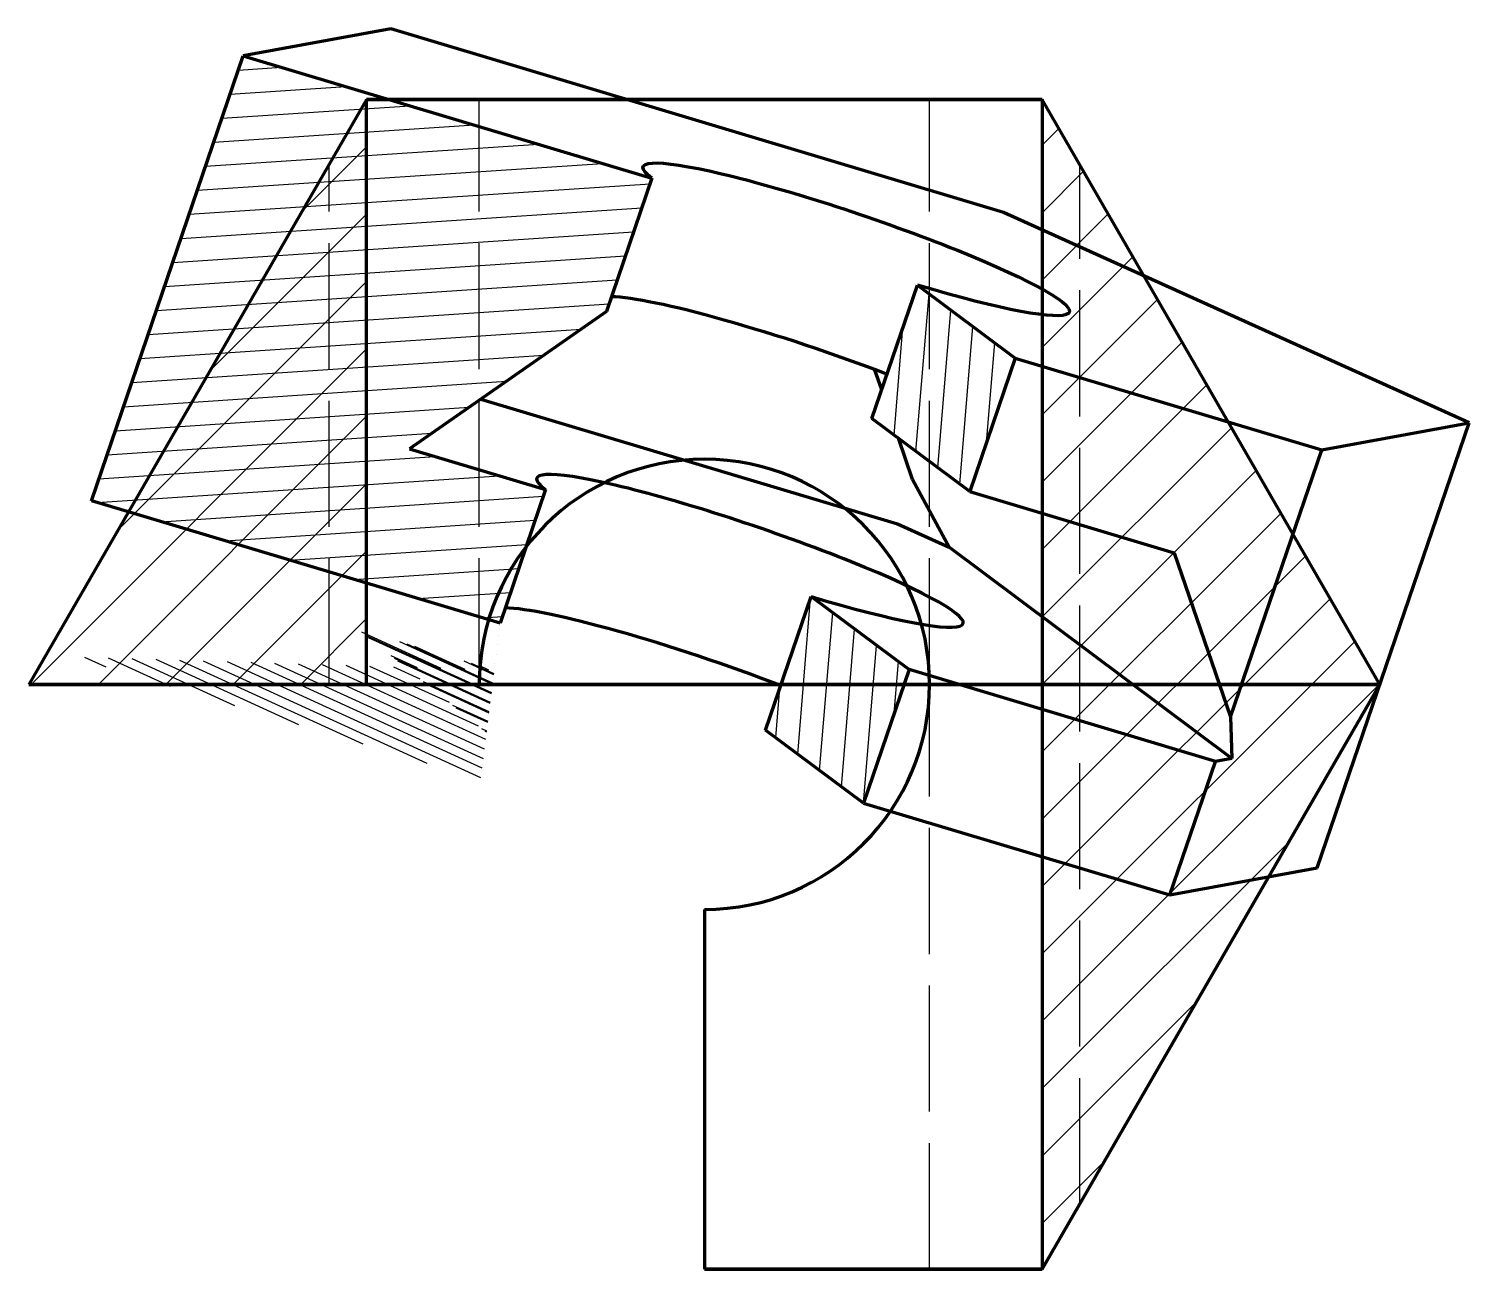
# Model space of a CAD drawing. Header units: millimetres. Extents: x -45 to 50.9, y -39 to 43.7.
import ezdxf

# ---------------------------------------------------------------- set-up
doc = ezdxf.new("R2010")
doc.units = ezdxf.units.MM
doc.header["$LTSCALE"] = 0.7
doc.linetypes.add('ACAD_ISO02W100', pattern=[15, 12, -3])
for name, color, linetype in [('Главнэй-HID', 5, 'ACAD_ISO02W100'), ('Горизонтальный разрез-HAT', 7, 'Continuous'), ('Диметрия-DIM', 7, 'Continuous'), ('Свирху-HID', 5, 'ACAD_ISO02W100'), ('Фрэнтальный разрез-HAT', 7, 'Continuous')]:
    doc.layers.add(name, color=color, linetype=linetype)
for name, color, linetype, lineweight in [('Главнэй-VIS', 1, 'Continuous', 100), ('Горизонтальный разрез-VIS', 1, 'Continuous', 100), ('Диметрия-VIS', 1, 'Continuous', 100), ('Свирху-VIS', 1, 'Continuous', 100), ('Фрэнтальный разрез-VIS', 1, 'Continuous', 100)]:
    doc.layers.add(name, color=color, linetype=linetype, lineweight=lineweight)

msp = doc.modelspace()

# ---------------------------------------------------------------- hatches: boundary and pattern name
at = {"layer": 'Горизонтальный разрез-HAT'}
h = msp.add_hatch(dxfattribs=at)
h.set_pattern_fill('ANSI31', color=256, style=0)
h.set_pattern_definition([(45, (22.5, 6e-29), (-2.24506, 2.24506), [])])
h.paths.add_polyline_path([(-45, 0), (-22.5, 0), (-22.5, 38.971)])
h.paths.add_polyline_path([(22.5, 38.971), (22.5, -38.971), (45, 0)])
at = {"layer": 'Диметрия-DIM', "extrusion": (-0.304542, -0.892706, 0.332161)}
h = msp.add_hatch(dxfattribs=at)
h.set_pattern_fill('ANSI31', color=256)
h.set_pattern_definition([(51.465, (-40.8264, 12.234), (-2.48357, 1.97801), [])])
h.paths.add_polyline_path([(-14.197, 64.417), (-14.197, 92.714), (-42.59, 89.496), (-42.59, -4.826), (-14.197, -1.609), (-14.197, 26.688), (-23.661, 25.616)])
at = {"layer": 'Диметрия-DIM', "extrusion": (0.304542, 0.892706, -0.332161)}
h = msp.add_hatch(dxfattribs=at)
h.set_pattern_fill('ANSI31', color=256, scale=0.5, angle=356)
h.set_pattern_definition([(85.2356, (-12.5828, -12.2514), (-1.582015, 0.131856), [])])
h.paths.add_polyline_path([(-4.843, 23.581), (-12.583, 16.045), (-12.583, -12.251), (-4.843, -4.716)])
h.paths.add_polyline_path([(-4.843, 89.607), (-12.583, 82.071), (-12.583, 53.774), (-4.843, 61.31)])
at = {"layer": 'Диметрия-DIM', "extrusion": (-0.272322, -0.954371, -0.122545)}
h = msp.add_hatch(dxfattribs=at)
h.set_pattern_fill('ANSI31', color=256)
h.set_pattern_definition([(51.143, (-40.8264, 12.234), (-2.47241, 1.99193), [])])
edge = h.paths.add_edge_path()
edge.add_line((-13.728, 23.81), (-14.205, -1.529))
edge.add_line((-23.198, 22.79), (-13.728, 23.81))
edge.add_line((-13.092, 57.594), (-23.198, 22.79))
edge.add_line((-13.092, 57.594), (-13.092, 57.594))
h = msp.add_hatch(dxfattribs=at)
h.set_pattern_fill('ANSI31', color=256)
h.set_pattern_definition([(51.143, (-36.2026, 103.4127), (-2.47241, 1.99193), [])])
edge = h.paths.add_edge_path()
edge.add_line((-41.025, 79.875), (-12.614, 82.933))
edge.add_line((-12.614, 82.933), (-13.092, 57.594))
edge.add_line((-13.092, 57.594), (-23.198, 22.79))
edge.add_line((-23.198, 22.79), (-13.728, 23.81))
h = msp.add_hatch(dxfattribs=at)
h.set_pattern_fill('ANSI31', color=256)
h.set_pattern_definition([(51.143, (-42.6163, -4.5866), (-2.47241, 1.99193), [])])
edge = h.paths.add_edge_path()
edge.add_line((-23.198, 22.79), (-13.728, 23.81))
edge.add_line((-13.092, 57.594), (-23.198, 22.79))
edge.add_line((-13.092, 57.594), (-13.092, 57.594))
h = msp.add_hatch(dxfattribs=at)
h.set_pattern_fill('ANSI31', color=256)
h.set_pattern_definition([(51.143, (-29.7, 91.167), (-2.4724, 1.99193), [])])
edge = h.paths.add_edge_path()
edge.add_line((-12.614, 82.933), (-13.092, 57.594))
at = {"layer": 'Фрэнтальный разрез-HAT', "extrusion": (-1.66875e-45, -1, 1.50978e-30)}
h = msp.add_hatch(dxfattribs=at)
h.set_pattern_fill('ANSI31', color=256, style=0)
h.set_pattern_definition([(45, (-45, 50), (-2.24506, 2.24506), [])])
h.paths.add_polyline_path([(-15, 70), (-15, 100), (-45, 100), (-45, 0), (-15, 0), (-15, 30), (-25, 30), (-15, 70)])
h.paths.add_polyline_path([(15, 30), (15, 0), (45, 0), (45, 100), (15, 100), (15, 70), (25, 30)])

# ---------------------------------------------------------------- linework, layer by layer
at = {"layer": 'Главнэй-HID'}
for p, q in [((15, 0, 70), (15, 0, 100)), ((15, 0), (15, 0, 30)), ((-22.5, 0, 40), (-22.5, 0, 100)), ((-22.5, 0), (-22.5, 0, 30))]:
    msp.add_line(p, q, dxfattribs=at)
at = {"layer": 'Главнэй-VIS'}
for p, q in [((0, 0), (-15, 0)), ((0, 0, 100), (22.5, 0, 100)), ((22.5, 0, 30), (0, 0, 30)), ((0, 0, 70), (15, 0, 70)), ((0, 0), (22.5, 0)), ((15, 0, 70), (22.5, 0, 40)), ((22.5, 0, 100), (45, 0, 100)), ((25, 0, 30), (22.5, 0, 30)), ((22.5, 0, 40), (25, 0, 30)), ((22.5, 0), (22.5, 0, 30)), ((22.5, 0, 40), (22.5, 0, 100)), ((22.5, 0), (45, 0)), ((45, 0), (45, 0, 100)), ((-45, 0, 100), (-15, 0, 100)), ((-45, 0), (-45, 0, 100)), ((-15, 0), (-45, 0)), ((-25, 0, 30), (-15, 0, 30)), ((-15, 0, 70), (-25, 0, 30)), ((-15, 0, 100), (-15, 0, 70)), ((-15, 0, 30), (-15, 0)), ((-15, 0, 70), (-15, 0, 70)), ((-15, 0, 100), (0, 0, 100)), ((-15, 0, 70), (0, 0, 70)), ((0, 0, 30), (-15, 0, 30)), ((0, 0, 30), (0, 0)), ((0, 0, 100), (0, 0, 70))]:
    msp.add_line(p, q, dxfattribs=at)
at = {"layer": 'Горизонтальный разрез-VIS'}
for p, q in [((-22.5, 38.971, 40), (-45, 0, 40)), ((-22.5, 38.971, 40), (-22.5, 38.971, 40)), ((-22.5, 38.971, 40), (22.5, 38.971, 40)), ((-22.5, 0, 40), (-22.5, 38.971, 40)), ((45, 0, 40), (22.5, 38.971, 40)), ((22.5, 38.971, 40), (22.5, -38.971, 40)), ((-45, 0, 40), (-22.5, 0, 40)), ((-22.5, 0, 40), (-15, 0, 40)), ((22.5, -38.971, 40), (45, 0, 40)), ((0, -15, 40), (0, -38.971, 40)), ((22.5, -38.971, 40), (0, -38.971, 40))]:
    msp.add_line(p, q, dxfattribs=at)
msp.add_arc((0, 0, 40), 15, 270, 180, dxfattribs=at)
at = {"layer": 'Диметрия-VIS'}
for p, q in [((-20.892, 43.683, 98.247), (-30.711, 41.886, 84.415)), ((19.934, 31.449, 102.799), (-20.892, 43.683, 98.247)), ((50.942, 17.418, 93.519), (19.934, 31.449, 102.799)), ((11.159, 17.71, 57.829), (14.194, 26.606, 84.519)), ((14.194, 26.606, 84.519), (20.711, 21.738, 77.411)), ((-6.528, 24.835, 60.759), (-6.528, 24.835, 60.759)), ((20.711, 21.738, 77.411), (17.676, 12.842, 50.721)), ((20.711, 21.738, 77.411), (41.124, 15.621, 79.687)), ((11.81, 19.618, 63.553), (11.336, 20.992, 66.81)), ((-14.891, 19.006, 37.429), (12.853, 10.693, 40.522)), ((17.676, 12.842, 50.721), (11.159, 17.71, 57.829)), ((40.826, -12.234, 4.552), (50.942, 17.418, 93.519)), ((41.124, 15.621, 79.687), (50.942, 17.418, 93.519)), ((13.865, 13.658, 49.418), (12.921, 16.394, 55.907)), ((35.054, -2.17, 26.307), (41.124, 15.621, 79.687)), ((16.298, 9.134, 39.491), (13.865, 13.658, 49.418)), ((17.676, 12.842, 50.721), (31.285, 8.764, 52.238)), ((12.853, 10.693, 40.522), (16.298, 9.134, 39.491)), ((35.134, -4.936, 18.947), (16.298, 9.134, 39.491)), ((31.285, 8.764, 52.238), (35.054, -2.17, 26.307)), ((4.078, -3.046, -4.448), (7.113, 5.85, 22.242)), ((7.113, 5.85, 22.242), (13.63, 0.982, 15.134)), ((13.63, 0.982, 15.134), (10.595, -7.914, -11.556)), ((34.043, -5.135, 17.41), (13.63, 0.982, 15.134)), ((35.054, -2.17, 26.307), (35.134, -4.936, 18.947)), ((10.595, -7.914, -11.556), (4.078, -3.046, -4.448)), ((31.008, -14.031, -9.28), (34.043, -5.135, 17.41)), ((35.134, -4.936, 18.947), (34.043, -5.135, 17.41)), ((10.595, -7.914, -11.556), (31.008, -14.031, -9.28)), ((31.008, -14.031, -9.28), (40.826, -12.234, 4.552))]:
    msp.add_line(p, q, dxfattribs=at)
at = {"layer": 'Диметрия-VIS', "extrusion": (-0.304542, -0.892706, 0.332161)}
for p, q in [((-40.826, 12.234, -4.552), (-30.711, 41.886, 84.415)), ((-30.711, 41.886, 84.415), (-3.493, 33.73, 87.45)), ((-3.493, 33.73, 87.45), (-6.528, 24.835, 60.759)), ((-6.528, 24.835, 60.759), (-19.647, 15.692, 24.161)), ((-19.647, 15.692, 24.161), (-10.574, 12.974, 25.173)), ((-10.574, 12.974, 25.173), (-13.609, 4.078, -1.517)), ((-13.609, 4.078, -1.517), (-40.826, 12.234, -4.552))]:
    msp.add_line(p, q, dxfattribs=at)
at = {"layer": 'Диметрия-VIS', "extrusion": (0.304542, 0.892706, -0.332161)}
for centre, start_param, end_param in [((10.116, 29.652, 88.967), -0.328764, 4.383625), ((7.081, 20.757, 62.277), 0.328764, 1.899561)]:
    msp.add_ellipse(centre, major_axis=(-14.197, 4.843), ratio=0.332161, start_param=start_param, end_param=end_param, dxfattribs=at)
at = {"layer": 'Диметрия-VIS', "extrusion": (-0.304542, -0.892706, 0.332161)}
for centre, major_axis, start_param, end_param in [((3.035, 8.896, 26.69), (14.197, -4.843), -1.242032, 3.470357), ((0, 0), (-14.197, 4.843), -1.899561, -0.328764)]:
    msp.add_ellipse(centre, major_axis=major_axis, ratio=0.332161, start_param=start_param, end_param=end_param, dxfattribs=at)
at = {"layer": 'Свирху-HID'}
for p, q in [((-15, 0), (-15, 38.971)), ((15, 0), (15, 38.971)), ((-25, 0), (-25, 34.641)), ((25, -34.641), (25, 34.641)), ((15, -38.971), (15, 0))]:
    msp.add_line(p, q, dxfattribs=at)
at = {"layer": 'Свирху-VIS'}
for p, q in [((-22.5, 38.971), (-45, 0)), ((22.5, 38.971), (-22.5, 38.971)), ((45, 0), (22.5, 38.971)), ((-45, 0), (-15, 0)), ((22.5, -38.971), (45, 0)), ((0, -15), (0, -38.971)), ((0, -38.971), (22.5, -38.971))]:
    msp.add_line(p, q, dxfattribs=at)
msp.add_arc((0, 0), 15, 270, 180, dxfattribs=at)
at = {"layer": 'Фрэнтальный разрез-VIS'}
for p, q in [((-45, 0), (-45, 0, 100)), ((-45, 0, 100), (-15, 0, 100)), ((-15, 0), (-45, 0)), ((-25, 0, 30), (-15, 0, 30)), ((-15, 0, 70), (-25, 0, 30)), ((15, 0, 30), (-15, 0, 30)), ((-15, 0, 70), (-15, 0, 70)), ((-15, 0, 70), (15, 0, 70)), ((-15, 0, 100), (15, 0, 100)), ((-15, 0, 100), (-15, 0, 70)), ((-15, 0, 30), (-15, 0)), ((15, 0), (-15, 0)), ((15, 0, 70), (25, 0, 30)), ((25, 0, 30), (15, 0, 30)), ((15, 0, 100), (15, 0, 70)), ((15, 0, 30), (15, 0)), ((45, 0, 100), (15, 0, 100)), ((45, 0), (45, 0, 100)), ((15, 0), (45, 0))]:
    msp.add_line(p, q, dxfattribs=at)

doc.saveas('drawing.dxf')
